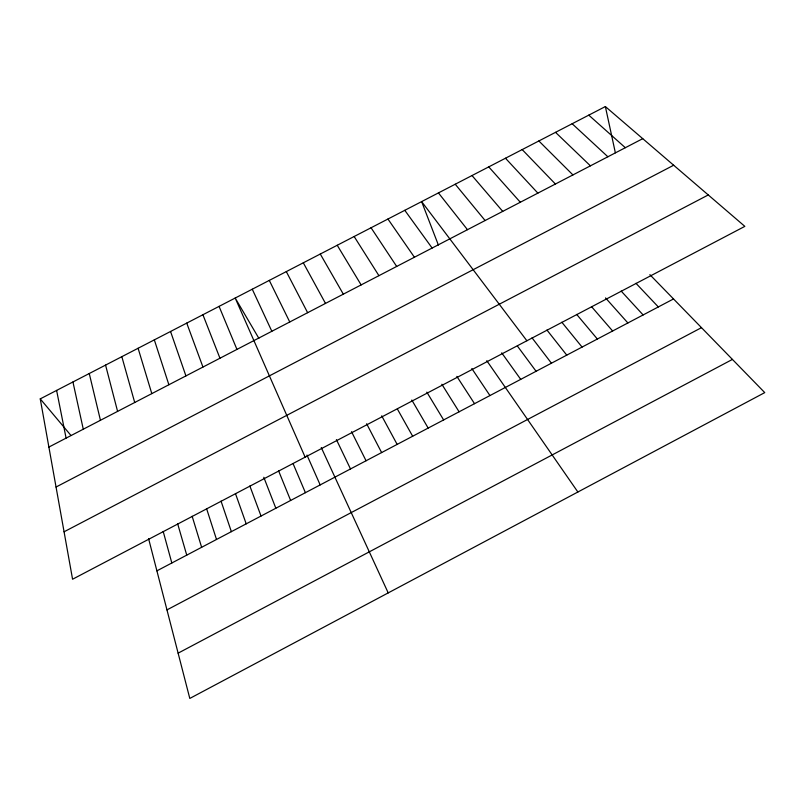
<?xml version="1.0" encoding="UTF-8"?>
<svg xmlns="http://www.w3.org/2000/svg" width="805" height="805" viewBox="0 0 805 805"><rect width="100%" height="100%" fill="white"/><g stroke="black" fill="none" stroke-linecap="round" stroke-linejoin="round"><path stroke-width="1.21" d="M178.126 653.157L732.419 359.422M156.894 570.846L673.523 298.947M166.967 609.888L701.487 327.655M64.068 531.793L708.269 194.951M56.048 487.025L673.674 165.236M48.884 447.067L642.752 138.661M40.25 398.877L605.37 106.562L744.836 226.366L72.571 579.228L40.25 398.877L70.991 435.495M588.777 115.145L625.324 147.707M572.164 123.739L607.886 156.774M555.531 132.342L590.417 165.84M538.867 140.966L572.929 174.927M649.866 274.656L764.75 392.609L189.799 698.438L148.603 538.686M522.183 149.589L555.41 184.023M635.97 283.31L658.329 306.947M505.48 158.233L537.871 193.13M621.178 291.078L643.115 314.946M488.756 166.887L520.312 202.246M605.541 297.92L627.88 322.966M591.534 306.635L612.625 330.996M472.012 175.55L502.723 211.383M576.692 314.423L597.36 339.036M455.238 184.224L485.113 220.53M561.83 322.231L582.065 347.076M546.947 330.04L566.76 355.136M438.443 192.908L467.474 229.687M532.055 337.858L551.435 363.196M526.883 340.757L421.629 201.602L438.383 245.062M517.384 346.029L536.09 371.276M404.794 210.316L432.124 248.041M501.716 352.852L520.724 379.366M486.773 360.69L577.879 492.016M387.94 219.03L414.414 257.238M471.821 368.539L489.943 395.567M371.055 227.765L396.684 266.455M456.848 376.398L474.527 403.677M354.15 236.509L378.924 275.672M441.854 384.267L459.092 411.798M426.841 392.146L443.636 419.938M337.225 245.263L361.133 284.91M258.848 338.301L235.201 298.041L305.135 457.16M411.818 400.035L428.159 428.079M320.279 254.028L343.322 294.157M397.378 409.021L412.663 436.24M303.314 262.812L325.492 303.415M381.701 415.833L397.147 444.4M366.627 423.752L381.62 452.571M286.318 271.597L307.631 312.692M351.523 431.681L366.064 460.762M269.303 280.402L289.75 321.98M336.41 439.611L350.497 468.953M252.267 289.216L271.838 331.278M321.276 447.56L388.211 592.903M306.967 455.067L320.169 484.912M293.131 463.74L305.407 492.68M219.071 306.383L236.942 349.4M278.611 470.895L290.635 500.458M202.91 314.735L219.956 358.225M263.799 477.285L275.843 508.237M249.862 485.989L261.031 516.035M186.74 323.107L202.951 367.05M235.452 493.546L246.209 523.834M170.549 331.479L185.925 375.895M221.043 501.113L231.367 531.652M154.329 339.871L168.879 384.75M206.603 508.69L216.505 539.471M192.154 516.277L201.632 547.299M138.098 348.273L151.803 393.615M177.684 523.864L186.74 555.138M121.837 356.675L134.707 402.49M163.204 531.471L171.827 562.987M105.566 365.098L117.59 411.385M89.264 373.53L100.444 420.291M72.943 381.973L83.277 429.196M605.37 106.562L615.362 152.809M56.612 390.415L66.091 438.121"/></g></svg>
